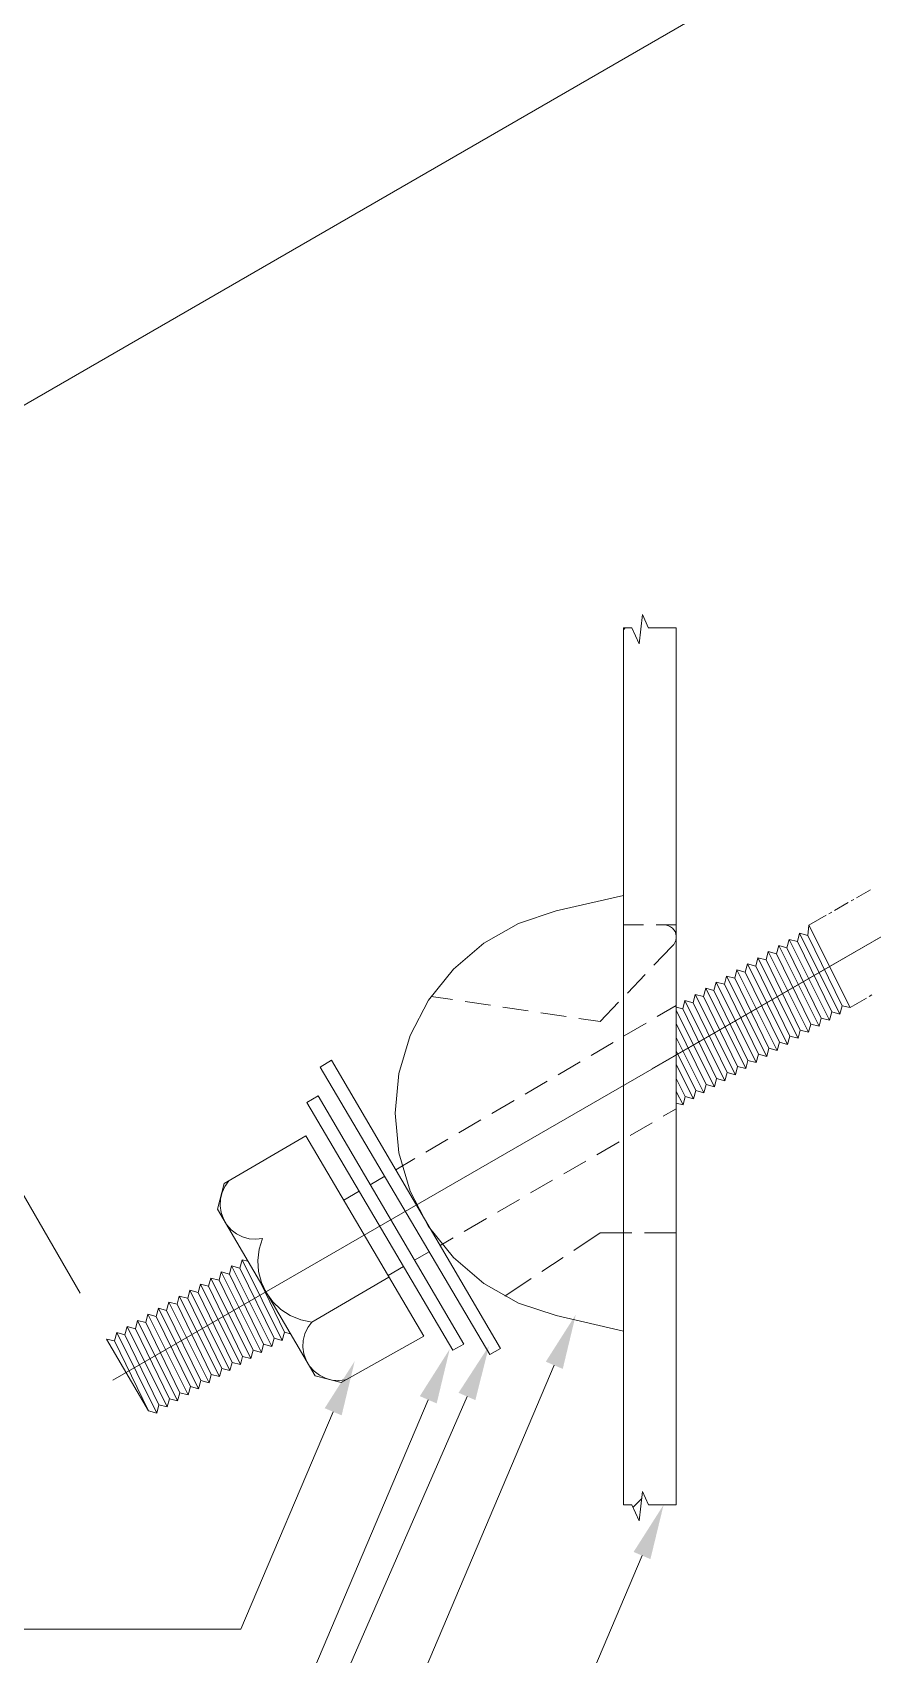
# Model space of a CAD drawing. Header units: millimetres. Extents: x 2 to 579, y 1 to 405.
# Drawn here: x 155 to 163.22, y 115.53 to 131.42 of the extents above; entities that cross this region are included whole.
import ezdxf

# ---------------------------------------------------------------- set-up
doc = ezdxf.new("R2010")
doc.units = ezdxf.units.MM
doc.linetypes.add('XKITLINE00', pattern=[0])
doc.layers.add('LinkedObject', color=7, linetype='Continuous', lineweight=0)

# ---------------------------------------------------------------- blocks, each defined once
blk = doc.blocks.new('*A4')
at = {"layer": 'LinkedObject'}
for points in [[(160.19, 118.33), (160.024, 118.401), (160.318, 118.863)], [(159.335, 118.024), (159.17, 118.096), (159.468, 118.555)], [(158.026, 117.875), (157.86, 117.945), (158.154, 118.407)], [(158.956, 117.992), (158.791, 118.063), (159.084, 118.525)], [(161.048, 116.467), (160.883, 116.537), (161.177, 116.999)]]:
    blk.add_hatch(color=6, dxfattribs=at).paths.add_polyline_path(points, flags=17)
at = {"layer": 'LinkedObject', "color": 6, "linetype": 'XKITLINE00', "lineweight": 0}
for p, q in [((151.56, 125.831), (192.953, 149.755)), ((161.063, 121.268), (175.884, 129.834)), ((155.466, 119.073), (151.11, 126.61)), ((160.107, 118.366), (155.951, 108.575)), ((159.253, 118.06), (156.339, 111.364)), ((157.943, 117.91), (157.04, 115.782)), ((158.873, 118.028), (157.295, 114.309)), ((160.966, 116.502), (156.675, 106.394)), ((157.04, 115.782), (147.498, 115.782))]:
    blk.add_line(p, q, dxfattribs=at)
at = {"layer": 'LinkedObject', "color": 9, "linetype": 'XKITLINE00', "lineweight": 0}
for p, q in [((160.937, 125.432), (160.971, 125.718)), ((160.971, 125.718), (161.028, 125.587)), ((160.784, 125.588), (160.867, 125.588)), ((160.784, 125.57), (160.801, 125.588)), ((160.867, 125.588), (160.937, 125.432)), ((161.028, 125.588), (161.301, 125.588)), ((166.749, 124.554), (155.788, 118.22)), ((163.065, 122.945), (163.201, 123.023)), ((162.849, 122.82), (162.984, 122.898)), ((163.011, 122.914), (163.038, 122.929)), ((162.599, 122.675), (162.768, 122.773)), ((162.795, 122.789), (162.822, 122.804)), ((163.003, 121.869), (163.162, 121.961)), ((163.189, 121.977), (163.216, 121.993))]:
    blk.add_line(p, q, dxfattribs=at)
at = {"layer": 'LinkedObject', "color": 7, "linetype": 'XKITLINE00', "lineweight": 0}
for p, q in [((160.784, 116.999), (160.784, 125.588)), ((161.301, 125.588), (161.301, 116.999)), ((160.784, 122.968), (160.126, 122.816)), ((159.756, 122.692), (159.416, 122.5)), ((160.126, 122.816), (159.756, 122.692)), ((159.416, 122.5), (159.12, 122.247)), ((159.12, 122.247), (158.877, 121.942)), ((158.877, 121.942), (158.697, 121.596)), ((158.697, 121.596), (158.586, 121.222)), ((158.586, 121.222), (158.549, 120.834)), ((158.549, 120.834), (158.586, 120.446)), ((158.586, 120.446), (158.697, 120.072)), ((158.697, 120.072), (158.877, 119.726)), ((158.877, 119.726), (159.12, 119.421)), ((159.12, 119.421), (159.416, 119.167)), ((159.416, 119.167), (159.756, 118.975)), ((159.756, 118.975), (160.126, 118.852)), ((160.784, 118.7), (160.126, 118.852)), ((155.916, 118.294), (155.916, 118.294)), ((160.937, 116.843), (160.971, 117.13)), ((160.971, 117.13), (161.028, 116.999)), ((160.867, 116.999), (160.784, 116.999)), ((160.867, 116.999), (160.937, 116.843)), ((160.878, 116.976), (160.963, 117.061)), ((161.301, 116.999), (161.028, 116.999))]:
    blk.add_line(p, q, dxfattribs=at)
at = {"layer": 'LinkedObject', "color": 1, "linetype": 'XKITLINE00', "lineweight": 0}
for p, q in [((160.784, 122.679), (160.98, 122.679)), ((161.105, 122.679), (161.301, 122.679)), ((161.205, 122.677), (161.183, 122.679)), ((161.226, 122.671), (161.205, 122.677)), ((161.246, 122.661), (161.226, 122.671)), ((162.599, 122.675), (162.588, 122.575)), ((162.599, 122.675), (163.003, 121.869)), ((161.263, 122.648), (161.246, 122.661)), ((161.278, 122.631), (161.263, 122.648)), ((161.277, 122.488), (161.288, 122.507)), ((161.289, 122.613), (161.278, 122.631)), ((161.288, 122.507), (161.297, 122.527)), ((161.297, 122.592), (161.289, 122.613)), ((161.301, 122.57), (161.297, 122.592)), ((161.297, 122.527), (161.301, 122.548)), ((161.301, 122.548), (161.301, 122.57)), ((162.405, 122.537), (162.384, 122.456)), ((162.486, 122.516), (162.405, 122.537)), ((162.405, 122.537), (162.8, 121.746)), ((162.507, 122.597), (162.486, 122.516)), ((162.822, 121.826), (162.486, 122.516)), ((162.588, 122.575), (162.507, 122.597)), ((162.507, 122.597), (162.903, 121.805)), ((162.924, 121.886), (162.588, 122.575)), ((161.262, 122.472), (161.081, 122.283)), ((161.262, 122.472), (161.277, 122.488)), ((162.099, 122.357), (162.078, 122.276)), ((162.18, 122.336), (162.099, 122.357)), ((162.099, 122.357), (162.493, 121.568)), ((162.201, 122.417), (162.18, 122.336)), ((162.282, 122.396), (162.201, 122.417)), ((162.201, 122.417), (162.596, 121.627)), ((162.303, 122.477), (162.282, 122.396)), ((162.617, 121.708), (162.282, 122.396)), ((162.384, 122.456), (162.303, 122.477)), ((162.303, 122.477), (162.698, 121.687)), ((162.719, 121.767), (162.384, 122.456)), ((160.995, 122.192), (160.822, 122.011)), ((161.895, 122.238), (161.874, 122.157)), ((161.976, 122.217), (161.895, 122.238)), ((161.895, 122.238), (162.288, 121.449)), ((161.997, 122.298), (161.976, 122.217)), ((162.31, 121.53), (161.976, 122.217)), ((162.078, 122.276), (161.997, 122.298)), ((161.997, 122.298), (162.391, 121.509)), ((162.412, 121.589), (162.078, 122.276)), ((162.514, 121.649), (162.18, 122.336)), ((161.589, 122.058), (161.568, 121.977)), ((161.67, 122.037), (161.589, 122.058)), ((161.589, 122.058), (161.981, 121.272)), ((161.691, 122.118), (161.67, 122.037)), ((162.002, 121.352), (161.67, 122.037)), ((161.772, 122.097), (161.691, 122.118)), ((161.691, 122.118), (162.084, 121.331)), ((161.793, 122.178), (161.772, 122.097)), ((162.105, 121.412), (161.772, 122.097)), ((161.874, 122.157), (161.793, 122.178)), ((161.793, 122.178), (162.186, 121.39)), ((162.207, 121.471), (161.874, 122.157)), ((158.902, 121.979), (159.111, 121.948)), ((159.234, 121.93), (159.482, 121.893)), ((159.605, 121.874), (159.852, 121.837)), ((160.736, 121.921), (160.556, 121.732)), ((161.297, 121.872), (161.301, 121.877)), ((161.364, 121.858), (161.301, 121.874)), ((161.385, 121.939), (161.364, 121.858)), ((161.466, 121.917), (161.385, 121.939)), ((161.385, 121.939), (161.776, 121.153)), ((161.487, 121.998), (161.466, 121.917)), ((161.798, 121.234), (161.466, 121.917)), ((161.568, 121.977), (161.487, 121.998)), ((161.487, 121.998), (161.879, 121.212)), ((161.9, 121.293), (161.568, 121.977)), ((162.924, 121.886), (162.903, 121.805)), ((163.003, 121.869), (162.924, 121.886)), ((163.064, 121.895), (163.064, 121.896)), ((159.976, 121.819), (160.223, 121.782)), ((160.347, 121.763), (160.556, 121.732)), ((161.301, 121.84), (161.674, 121.094)), ((161.593, 121.115), (161.301, 121.714)), ((161.695, 121.174), (161.364, 121.858)), ((162.719, 121.767), (162.698, 121.687)), ((162.8, 121.746), (162.719, 121.767)), ((162.822, 121.826), (162.8, 121.746)), ((162.903, 121.805), (162.822, 121.826)), ((161.301, 121.575), (161.572, 121.035)), ((162.412, 121.589), (162.391, 121.509)), ((162.493, 121.568), (162.412, 121.589)), ((162.514, 121.649), (162.493, 121.568)), ((162.596, 121.627), (162.514, 121.649)), ((162.617, 121.708), (162.596, 121.627)), ((162.698, 121.687), (162.617, 121.708)), ((161.491, 121.056), (161.301, 121.444)), ((162.105, 121.412), (162.084, 121.331)), ((162.186, 121.39), (162.105, 121.412)), ((162.207, 121.471), (162.186, 121.39)), ((162.288, 121.449), (162.207, 121.471)), ((162.31, 121.53), (162.288, 121.449)), ((162.391, 121.509), (162.31, 121.53)), ((157.927, 121.353), (157.817, 121.287)), ((159.475, 118.47), (157.817, 121.287)), ((157.927, 121.353), (159.581, 118.531)), ((161.301, 121.311), (161.469, 120.975)), ((161.798, 121.234), (161.776, 121.153)), ((161.879, 121.212), (161.798, 121.234)), ((161.9, 121.293), (161.879, 121.212)), ((161.981, 121.272), (161.9, 121.293)), ((162.002, 121.352), (161.981, 121.272)), ((162.084, 121.331), (162.002, 121.352)), ((161.388, 120.997), (161.301, 121.175)), ((161.593, 121.115), (161.572, 121.035)), ((161.674, 121.094), (161.593, 121.115)), ((161.695, 121.174), (161.674, 121.094)), ((161.776, 121.153), (161.695, 121.174)), ((161.301, 121.047), (161.367, 120.916)), ((161.367, 120.916), (161.301, 120.933)), ((161.388, 120.997), (161.367, 120.916)), ((161.469, 120.975), (161.388, 120.997)), ((161.491, 121.056), (161.469, 120.975)), ((161.572, 121.035), (161.491, 121.056)), ((160.297, 119.491), (160.556, 119.663)), ((160.556, 119.663), (160.866, 119.663)), ((160.991, 119.663), (161.301, 119.663)), ((156.949, 119.339), (156.928, 119.258)), ((156.949, 119.339), (157.343, 118.55)), ((157.03, 119.318), (156.949, 119.339)), ((157.051, 119.399), (157.03, 119.318)), ((157.051, 119.399), (157.445, 118.609)), ((157.109, 119.384), (157.051, 119.399)), ((159.985, 119.283), (160.193, 119.421)), ((156.745, 119.22), (156.724, 119.139)), ((156.745, 119.22), (157.138, 118.431)), ((156.826, 119.199), (156.745, 119.22)), ((156.847, 119.28), (156.826, 119.199)), ((157.159, 118.512), (156.826, 119.199)), ((156.847, 119.28), (157.241, 118.491)), ((156.928, 119.258), (156.847, 119.28)), ((157.262, 118.571), (156.928, 119.258)), ((157.364, 118.631), (157.03, 119.318)), ((157.467, 118.69), (157.227, 119.183)), ((159.622, 119.041), (159.881, 119.214)), ((156.436, 119.044), (156.415, 118.963)), ((156.517, 119.023), (156.436, 119.044)), ((156.436, 119.044), (156.831, 118.254)), ((156.541, 119.1), (156.52, 119.019)), ((156.852, 118.334), (156.52, 119.019)), ((156.541, 119.1), (156.933, 118.313)), ((156.622, 119.079), (156.541, 119.1)), ((156.643, 119.16), (156.622, 119.079)), ((156.955, 118.394), (156.622, 119.079)), ((156.643, 119.16), (157.036, 118.372)), ((156.724, 119.139), (156.643, 119.16)), ((157.057, 118.453), (156.724, 119.139)), ((156.13, 118.865), (156.109, 118.784)), ((156.13, 118.865), (156.524, 118.076)), ((156.211, 118.843), (156.13, 118.865)), ((156.232, 118.924), (156.211, 118.843)), ((156.232, 118.924), (156.626, 118.135)), ((156.313, 118.903), (156.232, 118.924)), ((156.334, 118.984), (156.313, 118.903)), ((156.647, 118.216), (156.313, 118.903)), ((156.334, 118.984), (156.729, 118.194)), ((156.415, 118.963), (156.334, 118.984)), ((156.75, 118.275), (156.415, 118.963)), ((155.926, 118.745), (155.905, 118.664)), ((156.007, 118.724), (155.926, 118.745)), ((155.926, 118.745), (156.319, 117.957)), ((156.028, 118.805), (156.007, 118.724)), ((156.34, 118.038), (156.007, 118.724)), ((156.028, 118.805), (156.421, 118.017)), ((156.109, 118.784), (156.028, 118.805)), ((156.443, 118.097), (156.109, 118.784)), ((156.545, 118.157), (156.211, 118.843)), ((157.467, 118.69), (157.445, 118.609)), ((157.525, 118.675), (157.467, 118.69)), ((156.135, 117.919), (155.724, 118.622)), ((155.724, 118.622), (155.803, 118.604)), ((155.824, 118.685), (155.803, 118.604)), ((156.135, 117.919), (155.803, 118.604)), ((155.905, 118.664), (155.824, 118.685)), ((155.824, 118.685), (156.217, 117.898)), ((156.238, 117.979), (155.905, 118.664)), ((157.262, 118.571), (157.241, 118.491)), ((157.343, 118.55), (157.262, 118.571)), ((157.364, 118.631), (157.343, 118.55)), ((157.445, 118.609), (157.364, 118.631)), ((159.581, 118.531), (159.475, 118.47)), ((156.955, 118.394), (156.933, 118.313)), ((157.036, 118.372), (156.955, 118.394)), ((157.057, 118.453), (157.036, 118.372)), ((157.138, 118.431), (157.057, 118.453)), ((157.159, 118.512), (157.138, 118.431)), ((157.241, 118.491), (157.159, 118.512)), ((156.647, 118.216), (156.626, 118.135)), ((156.729, 118.194), (156.647, 118.216)), ((156.75, 118.275), (156.729, 118.194)), ((156.831, 118.254), (156.75, 118.275)), ((156.852, 118.334), (156.831, 118.254)), ((156.933, 118.313), (156.852, 118.334)), ((156.443, 118.097), (156.421, 118.017)), ((156.524, 118.076), (156.443, 118.097)), ((156.545, 118.157), (156.524, 118.076)), ((156.626, 118.135), (156.545, 118.157)), ((156.217, 117.898), (156.135, 117.919)), ((156.238, 117.979), (156.217, 117.898)), ((156.319, 117.957), (156.238, 117.979)), ((156.34, 118.038), (156.319, 117.957)), ((156.421, 118.017), (156.34, 118.038))]:
    blk.add_line(p, q, dxfattribs=at)
at = {"layer": 'LinkedObject', "color": 4, "linetype": 'XKITLINE00', "lineweight": 0}
for p, q in [((161.301, 121.89), (161.115, 121.781)), ((161.007, 121.717), (160.791, 121.591)), ((160.683, 121.528), (160.468, 121.401)), ((160.36, 121.338), (160.144, 121.212)), ((160.036, 121.149), (159.821, 121.022)), ((159.713, 120.959), (159.497, 120.833)), ((159.389, 120.769), (159.174, 120.643)), ((161.173, 120.804), (161.301, 120.878)), ((160.849, 120.616), (161.065, 120.741)), ((159.066, 120.58), (158.85, 120.453)), ((160.524, 120.428), (160.741, 120.554)), ((158.742, 120.39), (158.556, 120.281)), ((160.2, 120.24), (160.416, 120.366)), ((158.447, 120.217), (158.306, 120.134)), ((159.875, 120.053), (160.091, 120.178)), ((158.197, 120.071), (158.047, 119.983)), ((159.551, 119.865), (159.767, 119.99)), ((159.226, 119.677), (159.442, 119.802)), ((158.99, 119.54), (159.118, 119.614)), ((158.481, 119.245), (158.632, 119.333)), ((158.739, 119.395), (158.882, 119.478))]:
    blk.add_line(p, q, dxfattribs=at)
at = {"layer": 'LinkedObject', "color": 2, "linetype": 'XKITLINE00', "lineweight": 0}
for p, q in [((157.795, 121.006), (157.685, 120.941)), ((159.115, 118.512), (157.685, 120.941)), ((157.795, 121.006), (159.221, 118.573)), ((159.221, 118.573), (159.115, 118.512))]:
    blk.add_line(p, q, dxfattribs=at)
at = {"layer": 'LinkedObject', "color": 3, "linetype": 'XKITLINE00', "lineweight": 0}
for p, q in [((156.876, 120.145), (157.676, 120.612)), ((158.83, 118.652), (157.676, 120.612)), ((156.811, 119.893), (156.876, 120.145)), ((156.922, 120.171), (156.883, 120.118)), ((156.839, 119.993), (156.836, 119.927)), ((156.855, 120.058), (156.839, 119.993)), ((156.883, 120.118), (156.855, 120.058)), ((156.811, 119.893), (157.766, 118.262)), ((156.836, 119.927), (156.846, 119.862)), ((156.846, 119.862), (156.868, 119.799)), ((156.868, 119.799), (156.901, 119.742)), ((156.901, 119.742), (156.945, 119.692)), ((156.945, 119.692), (156.997, 119.652)), ((156.997, 119.652), (157.057, 119.623)), ((157.057, 119.623), (157.12, 119.605)), ((157.12, 119.605), (157.187, 119.6)), ((157.187, 119.6), (157.252, 119.608)), ((157.219, 119.503), (157.206, 119.393)), ((157.252, 119.608), (157.219, 119.503)), ((157.206, 119.393), (157.213, 119.284)), ((157.213, 119.284), (157.241, 119.177)), ((157.241, 119.177), (157.287, 119.077)), ((157.733, 118.787), (158.489, 119.23)), ((157.287, 119.077), (157.352, 118.988)), ((157.352, 118.988), (157.431, 118.912)), ((157.431, 118.912), (157.523, 118.852)), ((157.523, 118.852), (157.625, 118.81)), ((157.625, 118.81), (157.733, 118.787)), ((157.694, 118.734), (157.666, 118.674)), ((157.733, 118.787), (157.694, 118.734)), ((157.65, 118.609), (157.647, 118.543)), ((157.647, 118.543), (157.657, 118.478)), ((157.666, 118.674), (157.65, 118.609)), ((158.022, 118.196), (158.83, 118.652)), ((157.657, 118.478), (157.679, 118.415)), ((157.679, 118.415), (157.712, 118.358)), ((157.712, 118.358), (157.756, 118.309)), ((157.756, 118.309), (157.808, 118.268)), ((157.766, 118.262), (158.022, 118.196)), ((157.808, 118.268), (157.868, 118.239)), ((157.868, 118.239), (157.931, 118.221)), ((157.931, 118.221), (157.998, 118.216)), ((157.998, 118.216), (158.063, 118.224))]:
    blk.add_line(p, q, dxfattribs=at)

msp = doc.modelspace()

# ---------------------------------------------------------------- block references
at = {"lineweight": 0}
msp.add_blockref('*A4', (0, 0), dxfattribs=at)

doc.saveas('drawing.dxf')
